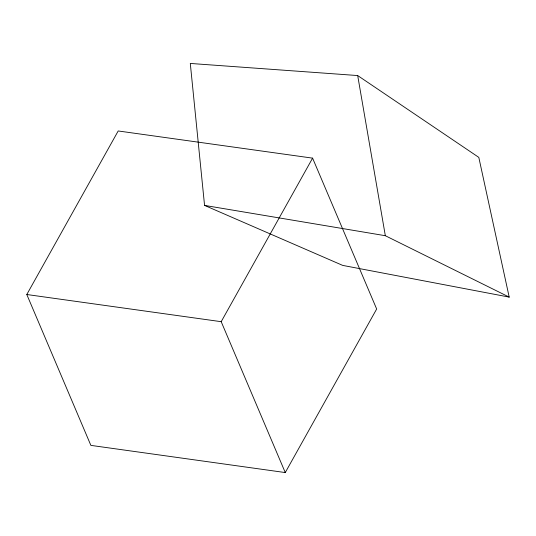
<?xml version="1.0" encoding="UTF-8"?>
<svg xmlns="http://www.w3.org/2000/svg" width="536" height="536" viewBox="0 0 536 536"><rect width="100%" height="100%" fill="white"/><g stroke="black" fill="none" stroke-linecap="round" stroke-linejoin="round"><path stroke-width="0.8" d="M26.8 294.512L118.201 130.965L312.595 158.14L376.667 309.011L285.266 472.558L90.872 445.383L26.8 294.512L221.194 321.687L285.266 472.558M221.194 321.687L312.595 158.14M357.686 75.556L190.293 63.442L204.558 205.402L342.678 265.394L509.2 297.105L478.809 157.383L357.686 75.556L385.33 235.713L509.2 297.105M204.558 205.402L385.33 235.713"/></g></svg>
